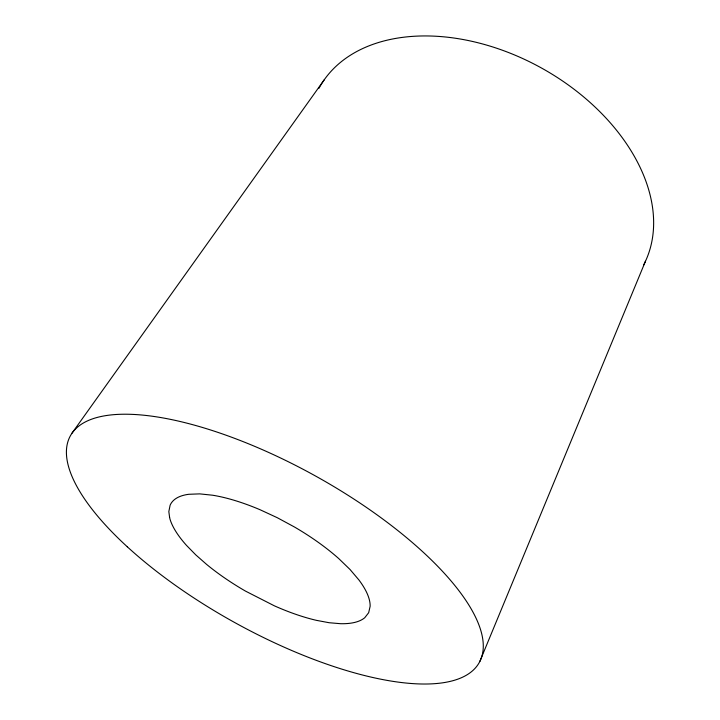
<?xml version="1.0" encoding="UTF-8"?>
<svg xmlns="http://www.w3.org/2000/svg" width="720" height="720" viewBox="0 0 720 720"><rect width="100%" height="100%" fill="white"/><g stroke="black" fill="none" stroke-linecap="round" stroke-linejoin="round"><path stroke-width="1.08" d="M479.79 661.545L645.444 261.279M71.937 433.251L324.153 79.902M318.942 88.353A184.815 124.677 29 0 1 539.793 67.086A184.815 124.677 29 0 1 643.491 265.23M169.614 517.455L169.965 519.003A112.932 39.96 29 0 0 186.516 545.409L195.795 554.895L206.586 564.39A112.932 39.96 29 0 0 245.538 591.129L274.392 605.835A112.932 39.96 29 0 0 316.539 620.37L329.139 622.728L340.542 623.7A112.932 39.96 29 0 0 364.77 617.706L368.667 612.72L370.134 606.312A112.932 39.96 29 0 0 358.911 579.951L350.001 569.466L338.76 558.594A112.932 39.96 29 0 0 294.264 526.887L277.317 517.725L260.163 509.778A112.932 39.96 29 0 0 212.706 495.234L199.746 493.875L188.811 494.289A112.932 39.96 29 0 0 170.118 505.224L168.831 511.596L169.614 517.455M127.287 546.786A233.775 83.673 29 0 0 476.127 667.098A233.775 83.673 29 0 0 221.094 433.467A233.775 83.673 29 0 0 127.287 546.786"/></g></svg>
